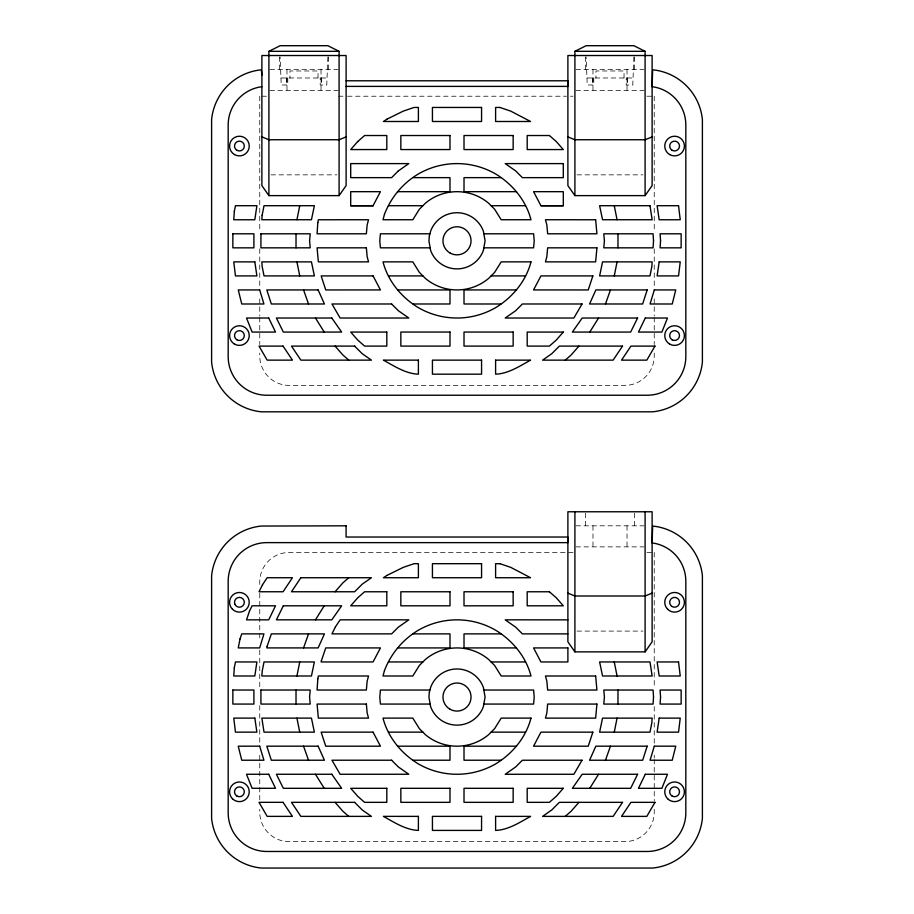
<?xml version="1.0" encoding="UTF-8"?>
<svg xmlns="http://www.w3.org/2000/svg" width="914" height="914" viewBox="0 0 914 914"><rect width="100%" height="100%" fill="white"/><g stroke="black" fill="none" stroke-linecap="round" stroke-linejoin="round"><path stroke-width="0.69" stroke-dasharray="4.57 3.43" d="M269.961 69.567L338.043 69.567M575.957 69.567L644.039 69.567M281.215 77.987L326.778 77.987M587.222 77.987L632.785 77.987M269.961 90.623L338.043 90.623M575.957 90.623L644.039 90.623M261.884 96.221L267.037 96.221M338.397 96.221L343.538 96.221M347.537 96.221L566.463 96.221M570.462 96.221L573.032 96.221M646.975 96.221L652.116 96.221M271.012 174.848L336.992 174.848M577.008 174.848L642.988 174.848M575.957 525.813L644.039 525.813M575.957 546.869L644.039 546.869M573.032 552.456L289.247 552.456A29.477 29.477 0 0 0 259.759 581.944L259.759 584.777M646.975 552.456L652.116 552.456M577.008 631.094L642.988 631.094M654.241 96.221L654.241 231.779M654.241 248.905L654.241 287.43M654.241 298.844L654.241 315.97M654.241 317.398L654.241 344.509M654.241 353.067L654.241 355.923A29.477 29.477 0 0 1 624.753 385.4L289.247 385.4A29.477 29.477 0 0 1 259.759 355.923L259.759 353.067M654.241 552.456L654.241 688.025M654.241 706.568L654.241 745.104M654.241 755.09L654.241 757.946M654.241 759.374L654.241 800.755M654.241 809.313L654.241 812.169A29.477 29.477 0 0 1 624.753 841.645L289.247 841.645A29.477 29.477 0 0 1 259.759 812.169L259.759 809.324M634.567 56.931L634.567 69.567M634.567 513.177L634.567 525.813M633.87 56.931L632.785 85.002L626.216 85.002L626.216 77.987M627.552 77.987L627.552 85.002M627.027 69.567L627.027 90.623M627.027 525.813L627.027 546.869M624.045 77.987L624.045 70.972L595.962 70.972L595.962 77.987M593.792 77.987L593.792 85.002L587.222 85.002L586.137 56.931M592.98 69.567L592.98 90.623M592.98 525.813L592.98 546.869M592.455 77.987L592.455 85.002M585.44 56.931L585.44 69.567M585.44 513.177L585.44 525.813M328.572 56.931L328.572 69.567M327.863 56.931L326.778 85.002L320.208 85.002L320.208 77.987M321.545 77.987L321.545 85.002M321.02 69.567L321.02 90.623M318.038 77.987L318.038 70.972L289.967 70.972L289.967 77.987M287.784 77.987L287.784 85.002L281.215 85.002L280.13 56.931M286.973 69.567L286.973 90.623M286.448 77.987L286.448 85.002M279.433 56.931L279.433 69.567M259.759 96.221L259.759 231.779M259.759 248.905L259.759 287.43M259.759 298.844L259.759 315.97M259.759 317.398L259.759 344.509M259.759 593.312L259.759 640.211M259.759 650.151L259.759 687.111M259.759 705.585L259.759 745.378M259.759 755.318L259.759 800.801"/><path stroke-width="1.37" d="M261.884 75.245L261.347 69.807A55.446 55.446 0 0 0 211.602 119.563L211.602 362.058A55.446 55.446 0 0 0 261.347 411.814L652.653 411.814A55.446 55.446 0 0 0 702.398 362.058L702.398 119.563A55.446 55.446 0 0 0 652.653 69.807L652.116 86.739L654.744 87.127A38.605 38.605 0 0 1 685.82 125.001L685.82 356.631A38.605 38.605 0 0 1 647.215 395.236L266.785 395.236A38.605 38.605 0 0 1 228.18 356.631L228.18 125.001A38.605 38.605 0 0 1 259.256 87.127L261.884 86.739M296.022 233.801L296.022 247.831M296.022 690.024L296.022 704.066M617.978 247.831L617.978 233.801M617.978 704.077L617.978 690.036M296.947 219.737L299.735 205.707M296.936 675.983L299.735 661.953L314.382 661.953L311.446 675.994L261.85 675.983L262.147 671.39L264.02 661.953L299.735 661.953M614.265 275.914L617.064 261.884L652.15 261.884L651.853 266.477L649.98 275.914L599.618 275.914L602.554 261.884L617.064 261.884M614.265 732.16L617.064 718.13L652.15 718.118L651.853 722.711L649.98 732.16L599.618 732.16L602.554 718.13L617.064 718.13M303.562 647.912L308.532 633.882M610.449 289.944L605.468 303.985M610.449 746.178L605.468 760.231M373.061 205.719L380.43 191.677L350.702 191.677L350.702 205.719L373.061 205.719L350.702 205.719M315.456 619.841L324.23 605.799M598.544 318.026L589.77 332.068M598.544 774.272L589.77 788.302M339.094 195.619L346.109 185.599L346.109 55.526L261.884 55.526L261.884 185.599L268.899 195.619L339.094 195.619L339.083 51.321L327.863 45.7L280.13 45.7L268.91 51.321L268.899 195.619M645.101 195.619L652.116 185.599L652.116 55.526L567.891 55.526L567.891 185.599L574.906 195.619L645.101 195.619L645.09 51.31L633.87 45.7L586.137 45.7L574.917 51.31L574.906 195.619M645.101 651.865L652.116 641.834L652.116 511.771L567.891 511.771L567.891 641.834L574.906 651.865L645.101 651.865L645.101 511.771M335.072 591.769L342.841 582.904L348.748 577.728M578.928 346.098L571.159 354.963L565.252 360.139M578.928 802.343L571.159 811.209L565.252 816.385M346.109 136.894L339.094 139.751L268.899 139.751L261.884 136.894M652.116 136.894L645.101 139.751L574.906 139.751L567.891 136.894M652.116 593.129L645.101 595.997L574.906 595.997L567.891 593.129M268.91 51.321L339.083 51.321M574.917 51.31L645.09 51.31M346.109 80.786L567.891 80.786L567.891 86.396L346.109 86.396M413.117 177.636L449.985 177.636L449.985 191.677L397.51 191.677M500.883 177.636L464.015 177.636L464.015 191.677L516.49 191.677M388.496 205.719L422.874 205.719M491.126 205.719L525.504 205.719M540.939 205.719L563.298 205.719L563.298 191.677L533.57 191.677L540.939 205.719L563.298 205.719M429.923 233.79L380.407 233.79L379.79 240.816L380.407 247.831L429.923 247.831M484.077 233.79L533.593 233.79L534.21 240.816L533.593 247.831L484.077 247.831M296.947 261.884L311.446 261.884L314.382 275.914L264.032 275.914L262.147 266.477L261.85 261.884L296.947 261.884L299.735 275.914M388.496 275.902L422.874 275.902M491.126 275.902L525.504 275.902M397.51 289.944L449.985 289.944L449.985 303.985L413.117 303.985M516.501 289.944L464.015 289.944L464.015 303.985L500.883 303.985M567.891 619.852L505.214 619.841L515.656 627.153L522.385 633.882L567.891 633.882M413.117 633.882L449.985 633.882L449.985 647.923L397.51 647.923M500.883 633.882L464.015 633.882L464.015 647.923L516.49 647.923M388.496 661.953L422.874 661.953M491.126 661.953L525.504 661.953M617.064 675.983L602.554 675.983L599.618 661.953L649.98 661.953L652.15 675.994L617.064 675.983L614.265 661.953M429.923 690.036L380.407 690.036L379.79 697.051L380.407 704.066L429.923 704.066M484.077 690.036L533.593 690.036L534.21 697.051L533.593 704.066L484.077 704.066M296.936 718.13L311.446 718.118L314.382 732.148L264.02 732.148L261.85 718.118L296.936 718.13L299.735 732.148M388.496 732.148L422.874 732.148M491.126 732.148L525.504 732.148M397.51 746.19L449.985 746.19L449.985 760.22L413.117 760.22M516.501 746.19L464.015 746.19L464.015 760.22L500.883 760.22M348.748 360.139L342.841 354.963L335.072 346.098M348.737 816.373L342.841 811.209L335.061 802.332M324.23 332.068L315.467 318.026M324.219 788.302L315.456 774.261M308.544 303.985L303.551 289.944M308.532 760.22L303.551 746.178M614.265 205.707L617.064 219.737M574.906 511.771L574.906 651.865M346.086 525.813L346.086 537.032L567.891 537.032L567.891 542.642L266.785 542.63A38.605 38.605 0 0 0 228.18 581.235L228.18 812.866A38.605 38.605 0 0 0 266.785 851.471L647.215 851.471A38.605 38.605 0 0 0 685.82 812.866L685.82 581.235A38.605 38.605 0 0 0 654.744 543.373L652.116 542.985L652.653 526.053A55.446 55.446 0 0 1 702.398 575.809L702.398 818.304A55.446 55.446 0 0 1 652.653 868.049L261.347 868.049A55.446 55.446 0 0 1 211.602 818.304L211.602 575.797A55.446 55.446 0 0 1 261.347 526.053L346.086 525.813M386.805 788.302L386.805 802.343L364.595 802.343L357.728 796.311L350.702 788.302L386.805 788.302M386.805 591.769L386.805 605.799L350.702 605.799L357.74 597.79L364.606 591.769L386.805 591.769M418.395 816.373L418.395 830.415C405.725 829.992 394.254 822.36 383.434 816.373L418.395 816.373M495.605 816.385L495.605 830.415C508.275 829.992 519.735 822.371 530.554 816.385L495.605 816.385M495.605 360.139L495.605 374.18C508.275 373.746 519.735 366.126 530.554 360.139L495.605 360.139M232.853 233.801L232.853 247.843L253.909 247.843L253.909 233.801L232.853 233.801M234.315 211.5L233.767 219.76L254.823 219.76L256.891 205.707L235.458 205.707L234.315 211.5M260.924 233.801L260.924 247.843L310.212 247.831L309.595 240.816L310.212 233.801L260.924 233.801M262.147 215.167L261.85 219.748L311.446 219.737L314.382 205.707L264.032 205.707L262.147 215.167M232.853 690.024L232.853 704.066L253.909 704.066L253.909 690.024L232.853 690.024M234.315 667.734L233.767 675.994L254.823 675.983L256.88 661.953L235.458 661.953L234.315 667.734M260.924 690.024L260.924 704.066L310.212 704.066L309.595 697.051L310.212 690.036L260.924 690.024M317.821 222.49L317.078 233.801L366.365 233.79L367.142 224.97L368.536 219.748L318.358 219.76L317.821 222.49M317.821 678.725L317.078 690.036L366.365 690.036L367.142 681.204L368.536 675.994L318.358 675.994L317.821 678.725M596.922 247.831L595.642 261.872L545.464 261.872L546.858 256.651L547.635 247.831L596.922 247.831M596.922 704.077L595.642 718.118L545.464 718.118L546.858 712.897L547.635 704.066L596.922 704.077M653.533 240.816L653.076 247.843L603.788 247.831L604.405 240.816L603.788 233.801L653.076 233.801L653.533 240.816M659.177 261.884L657.12 275.914L678.542 275.914L680.233 261.872L659.177 261.884M660.559 240.816L660.091 247.843L681.147 247.843L681.147 233.801L660.091 233.801L660.559 240.816M653.533 697.062L653.076 704.077L603.788 704.077L604.405 697.062L603.788 690.036L653.076 690.047L653.533 697.062M659.177 718.118L657.12 732.16L678.542 732.16L680.233 718.118L659.177 718.118M660.559 697.062L660.091 704.077L681.147 704.077L681.147 690.047L660.091 690.047L660.559 697.062M429.352 235.938L428.929 240.816L430.62 250.413A28.071 28.071 0 0 0 483.38 250.413L485.083 240.816L483.38 231.208A28.071 28.071 0 0 0 430.62 231.208L429.352 235.938M429.352 692.184L428.929 697.051L430.62 706.659A28.071 28.071 0 0 0 483.38 706.659L485.083 697.051L483.38 687.454A28.071 28.071 0 0 0 430.62 687.454L429.352 692.184M240.039 638.909L238.257 647.912L259.679 647.912L263.94 633.882L241.753 633.882L240.039 638.909M267.162 646.187L266.819 647.912L318.152 647.912L324.436 633.882L271.344 633.882L267.162 646.187M321.397 660.719L321.157 661.953L373.072 661.953L380.441 647.923L325.75 647.912L321.397 660.719M592.843 275.914L588.25 289.955L533.559 289.944L540.928 275.914L592.843 275.914M647.181 289.944L642.656 303.985L589.564 303.985L595.859 289.944L647.181 289.944M654.321 289.944L650.06 303.985L672.247 303.996L675.754 289.944L654.321 289.944M592.843 732.16L588.25 746.19L533.559 746.19L540.928 732.148L592.843 732.16M647.181 746.178L642.656 760.231L589.564 760.231L595.859 746.178L647.181 746.178M654.321 746.178L650.06 760.231L672.247 760.231L675.754 746.178L654.321 746.178M384.451 214.402L383.012 219.748L412.808 219.748L419.366 209.226L425.421 203.171A49.139 49.139 0 0 1 488.579 203.171L494.634 209.226L501.192 219.748L530.988 219.748C526.041 200.497 512.491 184.125 495.605 173.946A77.21 77.21 0 0 0 418.395 173.946C402.903 183.154 390.826 197.538 384.451 214.402M384.451 670.648L383.012 675.994L412.808 675.994L419.366 665.472L425.421 659.417A49.139 49.139 0 0 1 488.579 659.417L494.634 665.472L501.192 675.994L530.988 675.994C526.041 656.743 512.491 640.371 495.605 630.192A77.21 77.21 0 0 0 418.395 630.192C402.903 639.4 390.826 653.784 384.451 670.648M530.988 261.861C526.041 281.124 512.491 297.496 495.605 307.675A77.21 77.21 0 0 1 418.395 307.675C401.509 297.496 387.959 281.124 383.012 261.861L412.808 261.861L419.366 272.395L425.421 278.45A49.139 49.139 0 0 0 488.579 278.45L494.634 272.395L501.192 261.861L530.988 261.861M530.988 718.107C526.041 737.37 512.491 753.742 495.605 763.921A77.21 77.21 0 0 1 418.395 763.921C401.509 753.742 387.959 737.37 383.012 718.107L412.808 718.107L419.366 728.641L425.421 734.696A49.139 49.139 0 0 0 488.579 734.696L494.634 728.641L501.192 718.107L530.988 718.107M249.488 611.089L246.517 619.841L268.705 619.841L275.525 605.799L252.093 605.799L249.488 611.089M645.295 318.026L638.475 332.068L661.896 332.068L667.483 318.026L645.295 318.026M645.295 774.272L638.475 788.314L661.896 788.314L667.483 774.272L645.295 774.272M262.489 584.743L259.028 591.758L283.066 591.758L292.446 577.728L267.174 577.728L262.489 584.743M283.34 605.799L276.416 619.841L331.805 619.841L341.642 605.799L283.34 605.799M335.427 626.855L331.965 633.882L391.615 633.882L398.344 627.153L408.787 619.841L340.122 619.841L335.427 626.855M582.035 303.985L573.878 318.026L505.214 318.026L515.656 310.714L522.385 303.985L582.035 303.985M637.584 318.026L630.66 332.068L572.358 332.068L582.195 318.026L637.584 318.026M654.972 346.109L646.826 360.139L621.554 360.139L630.934 346.109L654.972 346.109M582.035 760.231L573.878 774.272L505.214 774.272L515.656 766.949L522.385 760.231L582.035 760.231M637.584 774.272L630.66 788.314L572.358 788.302L582.195 774.272L637.584 774.272M654.972 802.343L646.826 816.385L621.554 816.385L630.934 802.343L654.972 802.343M300.866 577.728L291.486 591.758L354.632 591.769L362.252 584.137L371.415 577.728L300.866 577.728M622.514 346.109L613.134 360.139L542.596 360.139L551.748 353.729L559.368 346.098L622.514 346.109M622.514 802.343L613.134 816.385L542.596 816.385L551.748 809.975L559.368 802.343L622.514 802.343M357.728 141.544L350.702 149.565L386.805 149.565L386.805 135.523L364.595 135.523L357.728 141.544M563.298 332.068L556.26 340.077L549.394 346.098L527.195 346.098L527.195 332.068L563.298 332.068M563.298 788.302L556.26 796.323L549.394 802.343L527.195 802.343L527.195 788.302L563.298 788.302M398.344 170.907L391.615 177.647L350.702 177.647L350.702 163.606L408.787 163.606L398.344 170.907M386.805 119.243L383.434 121.493L418.395 121.493L418.395 107.452L414.076 107.452L403.28 111.12L386.805 119.243M386.816 575.477L383.446 577.728L418.395 577.728L418.395 563.687L414.088 563.687L403.28 567.354L386.816 575.477M366.365 247.831L317.078 247.831L318.369 261.872L368.536 261.872L367.142 256.651L366.365 247.831M481.564 107.452L432.436 107.452L432.436 121.493L481.564 121.493L481.564 107.452M499.924 107.452L495.605 107.452L495.605 121.493L530.566 121.493L510.732 111.12L499.924 107.452M449.985 135.523L400.846 135.523L400.846 149.565L449.985 149.565L449.985 135.523M513.154 135.523L464.015 135.523L464.015 149.565L513.154 149.565L513.154 135.523M549.405 135.523L527.195 135.523L527.195 149.565L563.298 149.565L556.272 141.544L549.405 135.523M563.298 163.606L505.214 163.606L515.656 170.907L522.385 177.647L563.298 177.647L563.298 163.606M649.98 205.707L599.618 205.707L602.554 219.737L652.15 219.748L649.98 205.707M678.542 205.707L657.12 205.707L659.177 219.76L680.233 219.76L678.542 205.707M595.642 219.76L545.464 219.748L546.858 224.97L547.635 233.79L596.922 233.801L595.642 219.76M254.823 261.884L233.767 261.872L235.458 275.914L256.891 275.914L254.823 261.884M373.072 275.914L321.157 275.914L325.75 289.955L380.441 289.944L373.072 275.914M259.679 289.944L238.257 289.944L241.753 303.996L263.94 303.985L259.679 289.944M318.141 289.944L266.819 289.944L271.344 303.985L324.436 303.985L318.141 289.944M391.626 303.985L331.965 303.985L340.122 318.026L408.787 318.026L398.344 310.714L391.626 303.985M268.716 318.026L246.517 318.026L252.104 332.068L275.525 332.068L268.716 318.026M331.805 318.026L276.416 318.026L283.34 332.068L341.642 332.068L331.805 318.026M386.805 332.068L350.713 332.068L357.74 340.077L364.606 346.098L386.805 346.098L386.805 332.068M449.985 332.056L400.846 332.056L400.846 346.098L449.985 346.098L449.985 332.056M513.154 332.056L464.015 332.056L464.015 346.098L513.154 346.098L513.154 332.056M283.066 346.109L259.028 346.109L267.174 360.139L292.446 360.139L283.066 346.109M354.632 346.098L291.486 346.109L300.866 360.139L371.415 360.139L362.252 353.729L354.632 346.098M418.395 360.139L383.446 360.139C394.265 366.126 405.736 373.746 418.395 374.18L418.395 360.139M481.564 360.139L432.436 360.139L432.436 374.18L481.564 374.18L481.564 360.139M481.564 563.687L432.436 563.687L432.436 577.728L481.564 577.728L481.564 563.687M499.924 563.698L495.605 563.698L495.605 577.728L530.566 577.728L510.732 567.366L499.924 563.698M449.985 591.769L400.846 591.769L400.846 605.811L449.985 605.811L449.985 591.769M513.154 591.769L464.015 591.769L464.015 605.811L513.154 605.811L513.154 591.769M549.405 591.769L527.195 591.769L527.195 605.811L563.298 605.811L556.272 597.79L549.405 591.769M567.891 647.923L533.57 647.923L540.939 661.965L567.891 661.965L567.891 647.923M678.542 661.953L657.12 661.953L659.177 675.994L680.233 676.006L678.542 661.953M595.642 676.006L545.464 675.994L546.858 681.204L547.635 690.036L596.922 690.036L595.642 676.006M366.365 704.066L317.078 704.066L318.358 718.107L368.536 718.107L367.142 712.897L366.365 704.066M254.823 718.107L233.767 718.107L235.458 732.148L256.88 732.148L254.823 718.107M373.072 732.148L321.157 732.148L325.75 746.19L380.43 746.19L373.072 732.148M259.679 746.178L238.246 746.178L241.753 760.22L263.94 760.22L259.679 746.178M318.141 746.178L266.819 746.178L271.332 760.22L324.436 760.22L318.141 746.178M391.615 760.22L331.965 760.22L340.111 774.261L408.787 774.261L398.344 766.949L391.615 760.22M268.705 774.261L246.517 774.261L252.093 788.291L275.525 788.302L268.705 774.261M331.805 774.261L276.405 774.261L283.329 788.302L341.63 788.302L331.805 774.261M449.985 788.302L400.846 788.302L400.846 802.343L449.985 802.343L449.985 788.302M513.154 788.302L464.015 788.302L464.015 802.343L513.154 802.343L513.154 788.302M283.054 802.332L259.016 802.332L267.162 816.373L292.434 816.373L283.054 802.332M354.621 802.343L291.486 802.332L300.866 816.373L371.404 816.373L362.252 809.964L354.621 802.343M481.564 816.373L432.436 816.373L432.436 830.415L481.564 830.415L481.564 816.373M234.864 604.177L234.498 602.292A4.913 4.913 0 0 1 241.285 597.756A4.913 4.913 0 0 1 242.884 605.765A4.913 4.913 0 0 1 234.864 604.177M236.955 339.825A4.913 4.913 0 0 0 244.324 335.564A4.913 4.913 0 0 0 236.955 331.314A4.913 4.913 0 0 0 236.955 339.825M236.955 150.307A4.913 4.913 0 0 0 244.324 146.057A4.913 4.913 0 0 0 236.955 141.796A4.913 4.913 0 0 0 236.955 150.307M234.498 154.569A9.825 9.825 0 0 0 249.236 146.057A9.825 9.825 0 0 0 234.498 137.546A9.825 9.825 0 0 0 234.498 154.569M234.498 344.075A9.825 9.825 0 0 0 249.236 335.564A9.825 9.825 0 0 0 234.498 327.063A9.825 9.825 0 0 0 234.498 344.075M449.985 252.972A14.041 14.041 0 0 0 471.041 240.816A14.041 14.041 0 0 0 449.985 228.649A14.041 14.041 0 0 0 449.985 252.972M672.133 339.825A4.913 4.913 0 0 0 679.502 335.564A4.913 4.913 0 0 0 672.133 331.314A4.913 4.913 0 0 0 672.133 339.825M672.133 150.307A4.913 4.913 0 0 0 679.502 146.057A4.913 4.913 0 0 0 672.133 141.796A4.913 4.913 0 0 0 672.133 150.307M669.676 154.569A9.825 9.825 0 0 0 684.415 146.057A9.825 9.825 0 0 0 669.676 137.546A9.825 9.825 0 0 0 669.676 154.569M669.676 344.075A9.825 9.825 0 0 0 684.415 335.564A9.825 9.825 0 0 0 669.676 327.063A9.825 9.825 0 0 0 669.676 344.075M236.955 796.071A4.913 4.913 0 0 0 244.324 791.81A4.913 4.913 0 0 0 236.955 787.56A4.913 4.913 0 0 0 236.955 796.071M672.133 796.071A4.913 4.913 0 0 0 679.502 791.81A4.913 4.913 0 0 0 672.133 787.56A4.913 4.913 0 0 0 672.133 796.071M672.133 606.553A4.913 4.913 0 0 0 679.502 602.292A4.913 4.913 0 0 0 672.133 598.042A4.913 4.913 0 0 0 672.133 606.553M232.464 798.756A9.825 9.825 0 0 0 248.894 794.357A9.825 9.825 0 0 0 236.863 782.315A9.825 9.825 0 0 0 232.464 798.756M232.464 609.25A9.825 9.825 0 0 0 248.894 604.84A9.825 9.825 0 0 0 236.863 592.809A9.825 9.825 0 0 0 232.464 609.25M667.643 609.25A9.825 9.825 0 0 0 684.083 604.84A9.825 9.825 0 0 0 672.053 592.809A9.825 9.825 0 0 0 667.643 609.25M667.643 798.756A9.825 9.825 0 0 0 684.083 794.357A9.825 9.825 0 0 0 672.053 782.315A9.825 9.825 0 0 0 667.643 798.756M449.985 709.207A14.041 14.041 0 0 0 471.041 697.051A14.041 14.041 0 0 0 449.985 684.894A14.041 14.041 0 0 0 449.985 709.207"/></g></svg>
